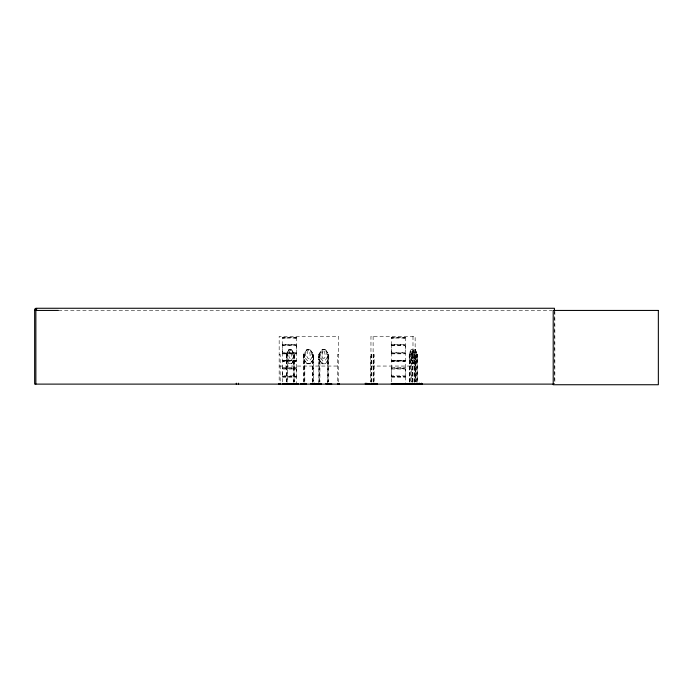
<?xml version="1.0" encoding="UTF-8"?>
<svg xmlns="http://www.w3.org/2000/svg" width="693" height="693" viewBox="0 0 693 693"><rect width="100%" height="100%" fill="white"/><g stroke="black" fill="none" stroke-linecap="round" stroke-linejoin="round"><path stroke-width="0.52" stroke-dasharray="3.46 2.6" d="M282.545 372.444L282.545 383.627M282.545 349.064L282.406 352.988L296.526 352.954L296.422 353.811M296.422 372.444L296.561 368.156L282.415 368.122L282.389 353.023M296.422 349.064L296.561 344.785L282.415 344.75L282.519 337.396L296.509 337.682M391.363 372.444L391.363 383.627M391.363 349.064L391.224 352.988L405.353 352.954L405.24 353.854M405.24 372.444L405.379 368.156L391.242 368.122L391.363 353.768M405.24 349.064L405.379 344.785L391.242 344.75L391.337 337.396L405.344 337.456M414.388 354.374L414.353 381.99M296.422 377.226L296.431 369.031L282.527 369.031L282.527 375.849L296.431 375.849M282.372 345.001L282.527 352.477L296.431 352.477M282.545 368.988L282.406 368.156M405.396 376.507L405.24 375.892L391.363 375.892L391.224 368.156M409.788 354.392L409.736 381.99M413.383 353.993L413.998 350.372L414.709 350.372M296.422 360.767L282.519 360.767M391.337 361.07L405.405 360.585L391.337 360.438L405.24 360.767M405.405 376.654L405.24 383.627M411.971 354.244L412.023 381.99M414.215 354.374L415.428 354.392L415.428 381.973M410.187 354.392L411.105 349.766L413.037 349.766L413.842 357.926L412.63 360.732L411.417 360.732L410.187 357.926M412.482 354.392L413.4 349.766L415.332 349.766M322.141 354.435L323.198 350.415L324.333 350.415L325.381 356.505L324.272 358.333L323.198 358.333L322.141 356.505M391.276 344.716L391.354 352.477L405.258 352.477L405.362 352.954M391.216 353.023L391.337 353.612M412.933 356.462L412.318 358.298L411.703 358.298L411.114 354.392L411.703 350.372L412.422 350.372M415.228 356.462L414.605 358.298L413.998 358.298L413.4 354.392M411.183 363.782C408.532 359.381 408.446 354.201 411.07 349.644L413.063 349.644L414.925 354.348L414.925 359.069L413.063 363.782L411.07 363.782L409.277 359.026L409.32 354.348L411.183 349.644M411.677 354.392L413.47 349.644M412.959 363.782L414.864 359.026M415.254 363.782L417.16 359.026L417.221 354.348L415.358 349.644L413.366 349.644L411.573 354.392L411.694 381.99M296.543 345.14L282.449 345.218M282.415 376.325L296.526 376.325M391.242 376.325L405.353 376.325M294.655 338.106L295.876 338.106M294.655 361.477L295.876 361.477M403.482 338.106L404.695 338.106M403.482 361.477L404.695 361.477M291.571 349.644L294.204 354.392L294.291 359.069L291.658 363.782L288.903 363.782L286.27 359.069L286.356 354.348L288.99 349.644M286.443 354.392L289.033 349.766M291.571 363.782L294.204 359.026M416.554 354.348L417.481 354.392L417.481 381.99M291.095 360.732L292.827 357.926L292.827 354.392L291.528 349.766L294.118 354.392L294.178 381.99M283.194 338.106L285.351 338.106M283.194 361.477L285.351 361.477M392.013 338.106L394.17 338.106M392.013 361.477L394.17 361.477M310.221 363.782L306.834 363.782L303.56 359.069L303.56 354.348L306.895 349.644L310.221 349.644M306.947 349.766L303.664 354.392L303.612 359.069L306.947 363.66M310.161 363.782L313.496 359.069L313.435 354.348L310.161 349.644M325.476 349.679L322.08 349.679L318.78 354.392L319.941 354.184L319.906 381.99M318.841 384.113L318.841 354.392L322.132 349.679M325.424 363.825L328.777 359.113L328.777 354.392L325.424 349.679M328.777 359.113L325.476 363.825L322.08 363.825L318.78 359.113L322.184 363.695L325.424 363.695M296.405 337.413L296.526 344.716M405.223 337.413L405.362 344.75M282.545 360.706L296.422 360.706M413.011 354.322L412.318 350.372M296.405 338.115L282.562 338.115M282.545 360.256L296.422 360.256L282.571 360.256M296.405 361.486L282.571 361.477M405.223 338.115L391.38 338.115M391.363 360.256L405.24 360.256L391.398 360.256M405.223 361.486L391.398 361.477M304.643 354.366L304.634 381.99M282.562 337.413L296.448 337.664M391.38 337.413L405.318 337.656M58.463 310.438L552.122 310.438M282.527 344.282L296.431 344.282M391.354 344.282L405.258 344.282M391.276 345.218L405.353 345.175M282.527 345.651L296.431 345.651L296.543 352.954M391.354 345.651L405.258 345.651L405.24 352.477M291.614 349.766L288.946 349.766L287.664 354.392L287.664 357.926L289.371 360.732M310.169 349.766L306.886 349.766L305.266 354.392L305.266 357.926L307.432 360.732L309.58 360.732L311.703 357.926L311.703 354.392L310.109 349.766L313.392 354.392L313.366 381.99M325.424 349.809L322.132 349.809L320.504 354.435L320.504 357.969L322.678 360.776L324.844 360.776L326.975 357.969L326.975 354.435L325.372 349.809L328.673 354.435L328.673 381.99M290.765 350.372L289.821 350.372L288.938 354.392L288.938 356.462L289.821 358.298L290.679 358.298L291.519 356.462L290.679 350.372M282.449 353.413L296.526 353.378M391.276 353.413L405.353 353.378M282.545 353.854L296.431 353.854L296.543 368.122M391.363 353.854L405.258 353.811L405.37 368.165M319.794 354.071L319.724 381.99M279.166 354.392L280.171 354.392L280.171 381.973M303.56 354.348L304.816 354.392L304.816 384.113M327.598 354.392L328.777 354.392M338.608 354.392L337.595 354.392L337.595 381.973M373.12 354.392L374.107 354.392L374.107 381.973M409.216 354.348L410.239 354.392L410.239 384.113M412.967 354.392L411.512 354.348L411.512 359.069L413.504 363.66M286.27 359.069L288.99 363.782M313.496 359.069L310.109 363.66L306.886 363.66M417.056 359.026L415.358 363.782L413.366 363.782M391.337 361.036L405.266 361.053M288.946 363.66L291.614 363.66M411.105 363.66L413.037 363.66M413.4 363.66L415.332 363.66M279.166 366.051L338.6 366.051M370.954 366.051L415.15 366.051M282.527 367.654L296.431 367.654M391.354 367.654L405.258 367.654M282.449 368.589L296.526 368.555M405.353 368.555L391.216 368.416M391.354 369.031L405.258 369.031L405.24 375.892M282.432 376.749L296.526 376.749M391.259 376.749L405.353 376.749M282.527 377.226L296.431 377.226L296.422 383.627M391.354 377.226L405.258 377.226M312.456 354.028L313.548 354.392L313.548 381.99M287.023 354.392L287.171 381.99M318.893 359.069L322.132 363.825M294.291 354.348L291.658 349.644L288.903 349.644L286.27 354.348L287.448 354.392L287.448 381.99M412.482 357.926L413.712 360.732L414.925 360.732L416.129 357.926L415.228 349.766L417.056 354.392L417.151 381.99M415.254 349.644L417.16 354.392M412.959 349.644L414.864 354.392L414.856 381.99M411.573 359.026L413.47 363.782M414.605 350.372L415.228 354.392L415.185 381.99L415.15 336.339L370.954 336.339L370.954 381.973M554.85 311.504L554.85 384.113M554.426 310.438L554.426 384.113M416.978 354.392L416.978 381.99M416.64 354.392L416.64 381.99M414.717 354.392L414.683 381.99M412.985 336.339L412.985 381.973M412.716 354.392L412.716 381.973M412.526 354.392L412.526 384.113M412.274 354.392L412.196 381.99M409.901 354.392L409.901 381.99M409.398 354.392L409.398 381.99M373.83 354.392L373.83 381.973M373.397 354.392L373.397 381.973M373.12 336.339L373.12 381.973M371.673 381.973L371.673 354.392L370.686 354.392L370.686 381.973M371.405 354.392L371.405 381.973M338.6 381.973L338.6 336.339L279.166 336.339L279.166 381.973M328.491 354.392L328.491 381.99M327.78 381.99L327.737 354.028L327.598 384.113M322.08 349.679L322.08 363.825M319.023 354.392L319.023 381.99M318.893 354.435L318.945 359.069M312.664 354.392L312.664 381.99M312.404 354.028L312.482 381.99M303.932 354.392L303.932 381.99M303.751 354.392L303.751 381.99M294.456 381.99L294.456 354.392L293.416 353.984L293.468 381.99M293.737 354.392L293.737 384.113M286.737 354.392L286.737 381.99M286.46 354.392L286.46 381.99M307.943 350.372L306.895 356.462L307.943 358.298L309.017 358.298L310.118 356.462L310.118 354.392L309.017 350.372L307.943 350.372"/><path stroke-width="1.04" d="M404.634 384.017L404.677 383.498M414.284 384.017L414.293 383.342M416.58 384.017L416.588 383.342M282.138 384.113L298.761 384.052M366.38 384.113L377.035 384.035M374.255 384.035L374.185 383.342M300.563 384.113L306.306 383.55L306.375 384.113M278.465 384.113L278.933 384.035M290.35 384.035L290.402 383.55L290.454 384.113M366.71 384.035L366.77 383.55M374.541 384.035L374.601 383.55L374.653 384.113M321.292 384.035L310.992 383.55M36.816 309.043L34.65 309.043L34.65 384.113L553.343 384.113M34.65 310.438L58.42 310.438M282.545 383.627L296.422 383.627M391.363 383.627L405.24 383.627M282.519 383.827L296.448 383.827M391.337 383.827L405.266 383.809M326.143 383.55L331.817 384.052M338.834 383.55L339.371 384.087M391.354 384.069L422.505 384.087M331.419 384.035L331.349 383.55M298.449 384.035L298.388 383.55M411.512 384.035L411.46 383.55M419.984 384.035L419.941 383.55L419.906 384.113M410.299 384.017L410.291 383.342M554.426 310.438L554.426 308.264L35.871 308.264L35.871 384.113M422.202 383.498L422.202 384.113M421.526 383.186L421.526 384.113M419.36 383.186L419.36 384.113L419.334 383.498M417.827 383.186L417.827 384.113M416.917 383.342L416.917 384.113L416.848 383.498M416.623 383.498L416.623 384.113M414.639 383.342L414.631 384.113M414.362 383.342L414.336 384.113M412.586 383.342L412.586 384.113L412.543 383.498M412.188 383.342L412.248 384.113M411.919 383.342L411.919 384.113M411.408 383.498L411.408 384.113M410.256 383.498L410.256 384.113M409.961 383.342L409.961 384.113M409.017 383.498L409.017 384.113M377.148 383.498L377.148 384.113M373.908 383.342L373.908 384.113M371.76 383.342L371.76 384.113M371.483 383.342L371.483 384.113M369.213 383.498L369.213 384.113M366.822 383.186L366.822 384.113M365.289 383.186L365.289 384.113M338.756 383.498L338.686 384.113M337.482 383.342L337.482 384.113M331.28 383.498L331.28 384.113M327.676 383.342L327.676 384.113M327.494 383.342L327.494 384.113M326.082 383.498L326.082 384.113M321.431 383.498L321.431 384.113M320.01 383.342L320.01 384.113M319.828 383.342L319.828 384.113M316.225 383.498L316.19 384.113M314.284 383.186L314.284 384.113M312.751 383.186L312.751 384.113M312.56 383.342L312.56 384.113M312.378 383.342L312.378 384.113M310.932 383.498L310.932 384.113M304.92 383.342L304.92 384.113M304.738 383.342L304.738 384.113M301.108 383.498L301.108 384.113M298.336 383.498L298.336 384.113M293.659 383.342L293.659 384.113M293.382 383.342L293.382 384.113M287.526 383.342L287.526 384.113M287.257 383.342L287.257 384.113M282.579 383.498L282.579 384.113M280.293 383.342L280.284 384.113M238.453 383.186L238.453 384.113M236.287 383.186L236.287 384.113M406.938 383.957L406.973 383.498L406.938 383.957M658.35 310.438L553.205 310.438L553.205 384.736L658.35 384.736L658.35 310.438M279.088 384.113L279.088 383.498L279.01 384.113"/></g></svg>
